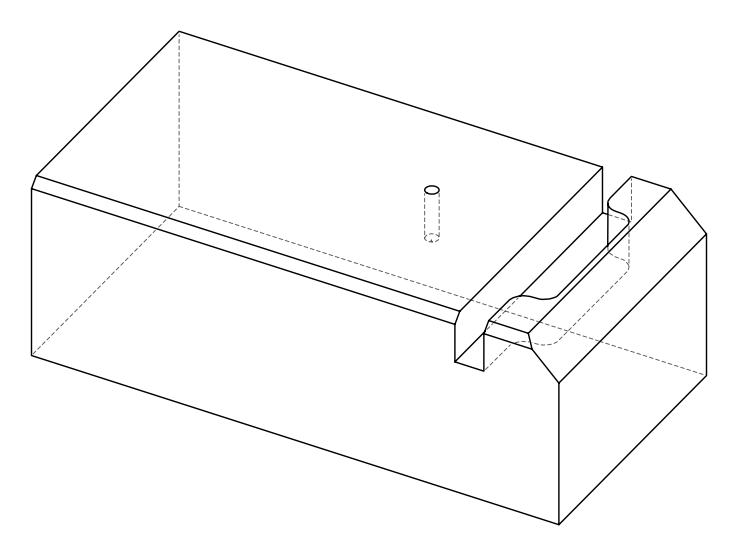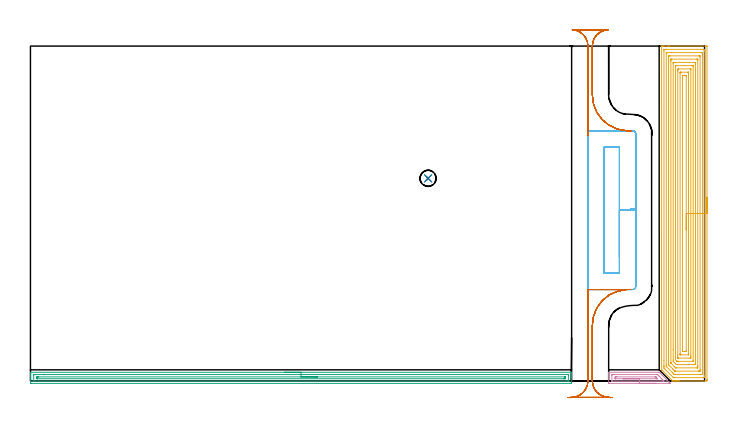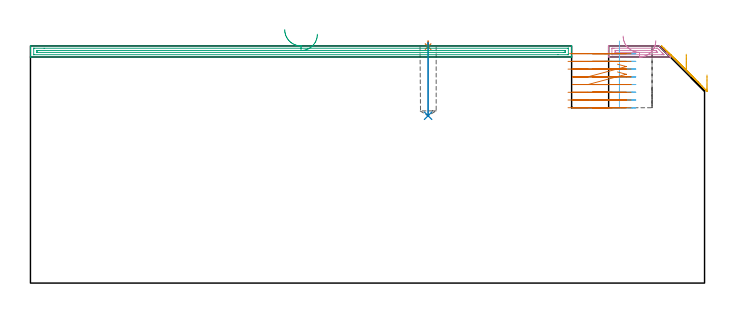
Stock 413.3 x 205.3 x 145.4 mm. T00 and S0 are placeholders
(PLAN: 7 operations, 3 tool changes, 40.4 min)
(1 SPOT_DRILL | STEP1POCKET | NXT0321_9005460120000 | 0.03 min | 3 mm3)
(2 DRILL_BLIND_HOLE_INTO_CENTER | STEP1POCKET | UGT0301_494 | 0.18 min | 3126 mm3)
(3 AREA_MILL | FG_CHAMFER_SURFACE | UGT0205_001 | 8.14 min | 7761 mm3)
(4 AREA_MILL_1 | FG_CHAMFER_SURFACE_1 | UGT0205_001 | 1.01 min | 1083 mm3)
(5 AREA_MILL_2 | FG_CHAMFER_SURFACE_2 | UGT0205_001 | 16.81 min | 79105 mm3)
(6 MILL_SLOT | SLOT_PARTIAL_RECTANGULAR | UGT0201_094 | Follow Part, ap 5, ae 75% | 8.06 min | 215405 mm3)
(7 MILL_RECTANGULAR_SLOT | SLOT_RECTANGULAR | UGT0201_094 | Follow Part, ap 5, ae 75% | 6.18 min | 79661 mm3)
(TOOL NXT0321_9005460120000 | NC Spot Drill, 142deg, 12mm, Carbide, Uncoated | D12 PA142 FL30 Z2)
(TOOL UGT0301_494 | Carbide Drill 9.9 mm | D9.9 PA118 FL87 Z2)
(TOOL UGT0205_001 | Chamfer Mill 20 x 3 x 45 deg. | D20 FL50 Z2)
(TOOL UGT0201_094 | End mill 20 mm | D20 FL38 Z4)
(OP 1 SPOT_DRILL)
G17 G21 G94 G90
T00 M6
G54
G17 G0 G90 X243.8 Y124.2 S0 M3
G43 Z155.4 H0
G94 G81 G98 Z144.974 F250. R148.4
G80
M5
M2
(OP 2 DRILL_BLIND_HOLE_INTO_CENTER)
G17 G21 G94 G90
T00 M6
G54
G17 G0 G90 X243.8 Y124.2 S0 M3
G43 Z155.4 H0
G94 G81 G98 Z102.6 F250. R147.4
G80
M5
M2
(OP 3 AREA_MILL)
G17 G21 G94 G90
T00 M6
G54
G17 G0 G90 X155.9 Y5.3 S1061 M3
G43 Z155.4 H0
G94 G1 X155.938 Z154.528 F250.
X156.052 Z153.663
X156.241 Z152.812
X156.503 Z151.98
X156.837 Z151.174
X157.24 Z150.4
X157.709 Z149.664
X158.24 Z148.972
X158.829 Z148.329
X159.472 Z147.739
X160.164 Z147.208
X160.9 Z146.74
X161.674 Z146.337
X162.48 Z146.003
X163.312 Z145.741
X164.164 Z145.552
X165.028 Z145.438
X165.9 Z145.4
X331.628
X331.79 Y5.297 Z145.388
X331.798 Y5.169 Z145.262
X331.8 Y5.036 Z145.136
Y4.758 Z144.857
Y4.084 Z144.179
Y2.874 Z142.971
Y2.337 Z142.431
Y-0.889 Z139.207
X331.797 Y-1.158 Z138.939
X331.79 Y-1.493 Z138.604
X331.529 Y-1.498 Z138.601
X331.181 Y-1.5 Z138.6
X0.619
X0.271 Y-1.498 Z138.601
X0.01 Y-1.493 Z138.604
X0. Y-1.158 Z138.939
Y2.337 Z142.431
Y2.874 Z142.971
Y3.21 Z143.306
Y3.747 Z143.843
Y4.084 Z144.179
Y4.758 Z144.857
Y5.036 Z145.136
X0.002 Y5.169 Z145.262
X0.01 Y5.297 Z145.388
X0.172 Y5.3 Z145.4
X165.9
Y3.886 Z143.986
X329.598 Y3.885 Z143.985
X329.746 Y3.883 Z143.983
X329.781 Y3.88 Z143.98
X329.79 Y3.878 Z143.978
X329.794 Y3.868 Z143.968
X329.797 Y3.838 Z143.938
X329.8 Y3.688 Z143.788
Y0.193 Z140.293
X329.798 Y0.061 Z140.161
X329.793 Y-0.045 Z140.055
X329.79 Y-0.074 Z140.026
X329.779 Y-0.079 Z140.021
X329.739 Y-0.081 Z140.019
X329.394 Y-0.085 Z140.015
X323.444 Y-0.086 Z140.014
X2.202 Y-0.085 Z140.015
X2.054 Y-0.083 Z140.017
X2.019 Y-0.08 Z140.02
X2.01 Y-0.078 Z140.022
X2.006 Y-0.068 Z140.032
X2.003 Y-0.038 Z140.062
X2. Y0.112 Z140.212
Y3.607 Z143.707
X2.003 Y3.739 Z143.839
X2.007 Y3.845 Z143.945
X2.01 Y3.874 Z143.974
X2.021 Y3.879 Z143.979
X2.061 Y3.881 Z143.981
X2.406 Y3.885 Z143.985
X8.38 Y3.886 Z143.986
X165.9
Y2.471 Z142.571
X327.47
X327.607 Y2.47 Z142.57
X327.745 Y2.467 Z142.567
X327.781 Y2.465 Z142.565
X327.791 Y2.461 Z142.561
X327.794 Y2.449 Z142.549
X327.798 Y2.4 Z142.5
X327.799 Y2.337 Z142.437
X327.8 Y2.149 Z142.249
X327.793 Y1.463 Z141.563
X327.79 Y1.37 Z141.47
X327.783 Y1.335 Z141.435
X327.741 Y1.333 Z141.433
X327.607 Y1.331 Z141.431
X326.852 Y1.329 Z141.429
X326.714 Y1.328 Z141.428
X4.33 Y1.329 Z141.429
X4.193 Y1.33 Z141.43
X4.055 Y1.333 Z141.433
X4.022 Y1.335 Z141.435
X4.01 Y1.352 Z141.452
X4.005 Y1.401 Z141.501
X4.002 Y1.463 Z141.563
X4.001 Y1.651 Z141.751
X4.007 Y2.337 Z142.437
X4.01 Y2.43 Z142.53
X4.018 Y2.465 Z142.565
X4.059 Y2.467 Z142.567
X4.193 Y2.469 Z142.569
X4.948 Y2.471 Z142.571
X5.086
X165.9
X166.772 Z142.61
X167.637 Z142.723
X168.488 Z142.912
X169.32 Z143.175
X170.126 Z143.508
X170.9 Z143.911
X171.636 Z144.38
X172.328 Z144.911
X172.971 Z145.5
X173.56 Z146.144
X174.092 Z146.836
X174.56 Z147.571
X174.963 Z148.345
X175.297 Z149.151
X175.559 Z149.983
X175.748 Z150.835
X175.862 Z151.7
X175.9 Z152.571
G0 Z155.4
M5
M2
(OP 4 AREA_MILL_1)
G17 G21 G94 G90
T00 M6
G54
G17 G0 G90 X383.4 Y-1.5 S1061 M3
G43 Z155.4 H0
Z148.6
G94 G1 X383.362 Z147.728 F250.
X383.248 Z146.863
X383.059 Z146.012
X382.797 Z145.18
X382.463 Z144.374
X382.06 Z143.6
X381.592 Z142.864
X381.06 Z142.172
X380.471 Z141.529
X379.828 Z140.94
X379.136 Z140.408
X378.4 Z139.94
X377.626 Z139.537
X376.82 Z139.203
X375.988 Z138.941
X375.136 Z138.752
X374.272 Z138.638
X373.4 Z138.6
X355.105
X354.759 Y-1.496 Z138.602
X354.51 Y-1.493 Z138.604
X354.5 Y-1.158 Z138.939
Y1.463 Z141.558
Y2.899 Z142.996
Y4.084 Z144.179
Y5.057 Z145.156
X354.503 Y5.181 Z145.273
X354.51 Y5.298 Z145.388
X354.659 Y5.3 Z145.4
X385.448
X385.495 Y5.295 Z145.391
X385.522 Y5.276 Z145.373
X385.673 Y5.127 Z145.227
X389.776 Y1.026 Z141.122
X389.91 Y0.891 Z140.989
X390.073 Y0.728 Z140.826
X390.213 Y0.59 Z140.685
X390.356 Y0.445 Z140.543
X390.501 Y0.3 Z140.398
X390.65 Y0.153 Z140.248
X391.133 Y-0.333 Z139.767
X391.397 Y-0.597 Z139.502
X391.523 Y-0.721 Z139.375
X391.863 Y-1.063 Z139.037
X392.066 Y-1.266 Z138.834
X392.222 Y-1.421 Z138.677
X392.29 Y-1.491 Z138.607
Y-1.496 Z138.602
Y-1.499 Z138.599
X373.4 Y-1.5 Z138.6
Y-0.086 Z140.014
X356.89 Y-0.085 Z140.015
X356.686 Y-0.084 Z140.016
X356.547 Y-0.081 Z140.019
X356.518 Y-0.079 Z140.021
X356.51 Y-0.065 Z140.035
X356.507 Y-0.039 Z140.061
X356.501 Y0.097 Z140.197
Y3.592 Z143.692
X356.503 Y3.719 Z143.819
X356.508 Y3.821 Z143.921
X356.512 Y3.879 Z143.979
X356.546 Y3.88 Z143.98
X356.89 Y3.884 Z143.984
X357.093 Y3.885 Z143.985
X357.782 Y3.886 Z143.986
X383.866 Y3.885 Z143.985
X384.21 Y3.882 Z143.982
X384.382 Y3.879 Z143.979
X384.465 Y3.874 Z143.974
X384.555 Y3.789 Z143.889
X385.139 Y3.21 Z143.31
X385.448 Y2.903 Z143.003
X387.233 Y1.118 Z141.218
X387.76 Y0.59 Z140.69
X388.125 Y0.222 Z140.322
X388.374 Y-0.036 Z140.064
X388.404 Y-0.079 Z140.021
X388.321 Y-0.081 Z140.019
X388.125 Y-0.084 Z140.016
X387.922 Y-0.085 Z140.015
X387.233 Y-0.086 Z140.014
X373.4
Y1.328 Z141.428
X358.812 Y1.329 Z141.429
X358.675 Y1.33 Z141.43
X358.538 Y1.334 Z141.434
X358.51 Y1.337 Z141.437
X358.506 Y1.361 Z141.461
X358.502 Y1.406 Z141.506
X358.5 Y1.463 Z141.563
Y1.634 Z141.734
X358.503 Y2.337 Z142.437
X358.506 Y2.422 Z142.522
X358.51 Y2.46 Z142.56
X358.544 Y2.465 Z142.565
X358.675 Y2.468 Z142.568
X359.43 Y2.471 Z142.571
X359.567
X382.908
X383.183 Y2.47 Z142.57
X383.366 Y2.467 Z142.567
X383.426 Y2.464 Z142.564
X383.438 Y2.456 Z142.556
X383.465 Y2.433 Z142.533
X383.564 Y2.337 Z142.437
X383.663 Y2.238 Z142.338
X384.436 Y1.463 Z141.563
X384.555 Y1.342 Z141.442
X384.556 Y1.332 Z141.432
X384.555 Y1.331 Z141.431
X383.8 Y1.329 Z141.429
X383.663 Y1.328 Z141.428
X373.4
X372.528 Z141.466
X371.664 Z141.58
X370.812 Z141.769
X369.98 Z142.032
X369.174 Z142.365
X368.4 Z142.768
X367.664 Z143.237
X366.972 Z143.768
X366.329 Z144.357
X365.74 Z145.001
X365.208 Z145.693
X364.74 Z146.428
X364.337 Z147.202
X364.003 Z148.008
X363.741 Z148.84
X363.552 Z149.692
X363.438 Z150.557
X363.4 Z151.428
G0 Z155.4
M5
M2
(OP 5 AREA_MILL_2)
G17 G21 G94 G90
T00 M6
G54
G17 G0 G90 X414.8 Y112.65 S1061 M3
G43 Z155.4 H0
Z127.6
G94 G1 Y112.612 Z126.728 F250.
Y112.498 Z125.864
Y112.309 Z125.012
Y112.047 Z124.18
Y111.713 Z123.374
Y111.31 Z122.6
Y110.842 Z121.864
Y110.31 Z121.172
Y109.721 Z120.529
Y109.078 Z119.94
Y108.386 Z119.408
Y107.65 Z118.94
Y106.876 Z118.537
Y106.07 Z118.203
Y105.238 Z117.941
Y104.386 Z117.752
Y103.522 Z117.638
Y102.65 Z117.6
Y0.919
X414.799 Y0.59 Z117.601
X414.793 Y0.034 Z117.604
X414.791 Y0.007 Z117.606
X414.239 Y0. Z118.158
X397.931 Z134.463
X397.343 Z135.051
X396.742 Z135.656
X396.454 Z135.943
X395.852 Z136.544
X395.564 Z136.831
X394.988 Z137.411
X394.361 Z138.038
X393.798 Y0.01 Z138.6
X393.786 Y0.019 Z138.613
X393.655 Y0.144 Z138.743
X387.035 Y6.764 Z145.363
X387.007 Y6.794 Z145.39
X387.005 Y6.804 Z145.393
X387. Y6.83 Z145.4
Y205.156
X387.003 Y205.29 Z145.388
X387.036 Y205.293 Z145.356
X387.363 Y205.3 Z145.036
X387.874 Z144.525
X388.45 Z143.945
X390.517 Z141.881
X391.118 Z141.277
X391.707 Z140.689
X414.239 Z118.158
X414.542 Y205.298 Z117.855
X414.792 Y205.29 Z117.605
X414.799 Y205.04 Z117.599
X414.8 Y102.65 Z117.6
X413.386 Z119.014
Y3.264
X413.383 Y2.373 Z119.017
X413.382 Y2.34 Z119.018
X413.35 Y2.01 Z119.05
X412.83 Y2.002 Z119.57
X412.461 Y2.001 Z119.939
X411.943 Y2. Z120.457
X395.047 Z137.353
X394.675 Y2.003 Z137.725
X394.303 Y2.008 Z138.097
X394.256 Y2.01 Z138.144
X394.229 Y2.031 Z138.171
X394.178 Y2.076 Z138.222
X394.077 Y2.174 Z138.323
X389.339 Y6.91 Z143.061
X388.535 Y7.721 Z143.865
X388.45 Y7.812 Z143.95
X388.416 Y8.612 Z143.984
X388.415 Y8.647 Z143.985
X388.414 Y9.504 Z143.986
Y12.512
Y202.036
X388.417 Y202.927 Z143.983
X388.418 Y202.96 Z143.982
X388.45 Y203.29 Z143.95
X388.97 Y203.298 Z143.43
X389.339 Y203.299 Z143.061
X389.857 Y203.3 Z142.543
X412.461 Y203.299 Z119.939
X412.981 Y203.297 Z119.419
X413.35 Y203.29 Z119.05
X413.382 Y202.927 Z119.018
X413.384 Y202.893 Z119.016
X413.386 Y202.036 Z119.014
Y102.65
X411.972 Z120.428
X411.971 Y4.646 Z120.429
X411.969 Y4.155 Z120.431
X411.967 Y4.056 Z120.433
X411.965 Y4.015 Z120.435
X411.881 Y4.009 Z120.519
X411.725 Y4.002 Z120.675
X411.571 Y4.001 Z120.829
X410.837 Y4. Z121.563
X395.564 Z136.836
X394.829 Y4.001 Z137.571
X394.753 Y4.006 Z137.647
X394.716 Y4.01 Z137.684
X394.675 Y4.035 Z137.725
X394.547 Y4.155 Z137.853
X393.786 Y4.913 Z138.614
X393.652 Y5.047 Z138.748
X390.088 Y8.612 Z142.312
X389.947 Y8.759 Z142.453
X389.854 Y8.857 Z142.546
X389.835 Y8.892 Z142.565
X389.833 Y8.914 Z142.567
X389.83 Y9.012 Z142.57
X389.829 Y9.504 Z142.571
X389.828 Y9.905 Z142.572
X389.829 Y200.654 Z142.571
X389.831 Y201.145 Z142.569
X389.833 Y201.244 Z142.567
X389.835 Y201.285 Z142.565
X389.919 Y201.291 Z142.481
X390.075 Y201.298 Z142.325
X393.428 Y201.3 Z138.972
X411.417 Y201.299 Z120.983
X411.571 Y201.296 Z120.829
X411.726 Y201.29 Z120.674
X411.965 Y201.269 Z120.435
X411.967 Y201.145 Z120.433
X411.97 Y200.745 Z120.43
X411.971 Y200.253 Z120.429
X411.972 Y199.852 Z120.428
Y102.65
X410.557 Z121.843
Y6.83
X410.552 Y6.068 Z121.848
X410.551 Y6.02 Z121.849
X410.516 Y6.01 Z121.884
X410.413 Y6.006 Z121.987
X410.206 Y6.002 Z122.194
X409.793 Y6. Z122.607
X409.731 Z122.669
X395.502 Z136.898
X395.296 Y6.006 Z137.104
X395.193 Y6.01 Z137.207
X395.133 Y6.027 Z137.267
X395.032 Y6.125 Z137.368
X394.675 Y6.476 Z137.725
X394.319 Y6.83 Z138.081
X393.786 Y7.363 Z138.614
X391.647 Y9.504 Z140.753
X391.285 Y9.875 Z141.115
X391.249 Y9.916 Z141.151
X391.247 Y9.936 Z141.153
X391.245 Y9.983 Z141.155
X391.243 Y10.078 Z141.157
Y10.27
Y198.47
X391.248 Y199.232 Z141.152
X391.249 Y199.28 Z141.151
X391.284 Y199.29 Z141.116
X391.387 Y199.294 Z141.013
X391.593 Y199.297 Z140.807
X392.007 Y199.3 Z140.393
X392.069 Z140.331
X409.854 Z122.546
X410.233 Y199.298 Z122.167
X410.422 Y199.295 Z121.978
X410.516 Y199.29 Z121.884
X410.551 Y199.285 Z121.849
X410.557 Y198.47 Z121.843
Y102.65
X409.143 Z123.257
Y9.263
X409.142 Y8.612 Z123.258
X409.14 Y8.375 Z123.26
X409.136 Y8.132 Z123.264
X409.126 Y8.01 Z123.274
X409.056 Y8.007 Z123.344
X408.903 Y8.003 Z123.497
X408.625 Y8. Z123.775
X395.87 Y8.001 Z136.53
X395.717 Y8.003 Z136.683
X395.641 Y8.006 Z136.759
X395.605 Y8.01 Z136.795
X395.564 Y8.045 Z136.836
X394.987 Y8.612 Z137.413
X392.897 Y10.702 Z139.503
X392.752 Y10.85 Z139.648
X392.681 Y10.926 Z139.719
X392.666 Y10.944 Z139.734
X392.663 Y10.978 Z139.737
X392.66 Y11.046 Z139.74
X392.658 Y11.286 Z139.742
X392.657 Y196.037 Z139.743
X392.658 Y196.688 Z139.742
X392.66 Y196.925 Z139.74
X392.664 Y197.168 Z139.736
X392.674 Y197.29 Z139.726
X392.744 Y197.293 Z139.656
X392.897 Y197.297 Z139.503
X393.175 Y197.3 Z139.225
X408.293 Z124.107
X408.903 Y197.296 Z123.497
X409.107 Y197.292 Z123.293
X409.135 Y197.29 Z123.265
X409.138 Y197.216 Z123.262
X409.141 Y197.088 Z123.259
X409.143 Y196.928 Z123.257
Y196.688
Y102.65
X407.729 Z124.671
X407.728 Y10.681 Z124.672
X407.727 Y10.395 Z124.673
X407.724 Y10.093 Z124.676
X407.722 Y10.025 Z124.678
X407.65 Y10.01 Z124.75
X407.515 Y10.004 Z124.885
X407.125 Y10.001 Z125.275
X406.63 Y10. Z125.77
X396.847 Y10.001 Z135.553
X396.454 Y10.005 Z135.946
X396.062 Y10.01 Z136.338
X395.655 Y10.395 Z136.745
X394.675 Y11.373 Z137.725
X394.276 Y11.78 Z138.124
X394.079 Y11.981 Z138.321
X394.076 Y12.178 Z138.324
X394.072 Y12.782 Z138.328
X394.071 Y19.31 Z138.329
Y194.619
X394.073 Y194.905 Z138.327
X394.076 Y195.207 Z138.324
X394.078 Y195.275 Z138.322
X394.15 Y195.29 Z138.25
X394.285 Y195.296 Z138.115
X394.675 Y195.299 Z137.725
X395.17 Y195.3 Z137.23
X407.125 Z125.275
X407.622 Y195.298 Z124.778
X407.707 Y195.291 Z124.693
X407.722 Y195.289 Z124.678
X407.724 Y195.261 Z124.676
X407.727 Y195.193 Z124.673
X407.728 Y194.905 Z124.672
X407.729 Y194.3 Z124.671
Y102.65
X406.315 Z126.085
X406.314 Y12.178 Z126.086
X406.313 Y12.1 Z126.087
X406.309 Y12.021 Z126.091
X406.307 Y12.009 Z126.093
X406.301 Y12.006 Z126.099
X406.28 Y12.002 Z126.12
X406.236 Y12.001 Z126.164
X397.343 Y12. Z135.057
X396.629 Y12.002 Z135.771
X396.542 Y12.006 Z135.858
X396.5 Y12.01 Z135.9
X396.454 Y12.051 Z135.946
X396.322 Y12.178 Z136.078
X395.564 Y12.941 Z136.836
X395.503 Y13.007 Z136.897
X395.492 Y13.069 Z136.908
X395.49 Y13.144 Z136.91
X395.485 Y13.96 Z136.915
Y14.04
X395.486 Y193.122 Z136.914
X395.487 Y193.2 Z136.913
X395.491 Y193.279 Z136.909
X395.493 Y193.291 Z136.907
X395.499 Y193.294 Z136.901
X395.52 Y193.298 Z136.88
X395.564 Y193.299 Z136.836
X396.276 Y193.3 Z136.124
X406.059 Y193.299 Z126.341
X406.236 Y193.295 Z126.164
X406.294 Y193.291 Z126.106
X406.308 Y193.288 Z126.092
X406.311 Y193.254 Z126.089
X406.313 Y193.202 Z126.087
X406.314 Y193.122 Z126.086
X406.315 Y193.043 Z126.085
Y102.65
X404.9 Z127.5
Y15.299
X404.898 Y14.852 Z127.502
X404.894 Y14.414 Z127.506
X404.875 Y14.01 Z127.525
X404.457 Y14.001 Z127.943
X404.417 Y14. Z127.983
X397.303 Y14.001 Z135.097
X396.941 Y14.018 Z135.459
X396.906 Y14.053 Z135.494
X396.902 Y14.088 Z135.498
X396.9 Y14.127 Z135.5
X396.899 Y15.743 Z135.501
X396.9 Y190.001 Z135.5
X396.902 Y190.448 Z135.498
X396.906 Y190.886 Z135.494
X396.925 Y191.29 Z135.475
X397.343 Y191.299 Z135.057
X397.383 Y191.3 Z135.017
X404.497 Z127.903
X404.867 Y191.29 Z127.533
X404.894 Y191.279 Z127.506
X404.898 Y191.252 Z127.502
X404.9 Y191.212 Z127.5
Y102.65
X403.486 Z128.914
Y16.634
X403.484 Y16.23 Z128.916
X403.481 Y16.028 Z128.919
X403.48 Y16.011 Z128.92
X403.457 Y16.007 Z128.943
X403.402 Y16.003 Z128.998
X403.311 Y16. Z129.089
X398.865 Z133.535
X398.404 Y16.003 Z133.996
X398.356 Y16.005 Z134.044
X398.326 Y16.009 Z134.074
X398.321 Y16.038 Z134.079
X398.317 Y16.209 Z134.083
X398.314 Y16.552 Z134.086
Y16.634
Y188.666
X398.316 Y189.07 Z134.084
X398.319 Y189.272 Z134.081
X398.32 Y189.289 Z134.08
X398.343 Y189.293 Z134.057
X398.398 Y189.297 Z134.002
X398.489 Y189.3 Z133.911
X399.121 Z133.279
X402.935 Z129.465
X403.396 Y189.297 Z129.004
X403.444 Y189.295 Z128.956
X403.474 Y189.291 Z128.926
X403.479 Y189.262 Z128.921
X403.483 Y189.091 Z128.917
X403.486 Y188.747 Z128.914
Y188.666
Y102.65
X402.072 Z130.328
X402.071 Y18.417 Z130.329
X402.07 Y18.136 Z130.33
X402.067 Y18.04 Z130.333
X402.065 Y18.014 Z130.335
X402.048 Y18.01 Z130.352
X401.997 Y18.006 Z130.403
X401.789 Y18.002 Z130.611
X401.316 Y18. Z131.084
X400.427 Z131.973
X400.011 Y18.001 Z132.389
X399.872 Y18.004 Z132.528
X399.762 Y18.01 Z132.638
X399.735 Y18.012 Z132.665
X399.732 Y18.053 Z132.668
X399.73 Y18.134 Z132.67
X399.728 Y18.417 Z132.672
Y18.701
Y186.883
X399.73 Y187.164 Z132.67
X399.733 Y187.26 Z132.667
X399.735 Y187.287 Z132.665
X399.752 Y187.29 Z132.648
X399.803 Y187.294 Z132.597
X400.011 Y187.298 Z132.389
X400.484 Y187.3 Z131.916
X401.373 Z131.027
X401.789 Y187.299 Z130.611
X401.928 Y187.296 Z130.472
X402.038 Y187.291 Z130.362
X402.065 Y187.288 Z130.335
X402.067 Y187.247 Z130.333
X402.07 Y187.166 Z130.33
X402.072 Y186.883 Z130.328
Y186.599
Y102.65
Y101.778 Z130.366
Y100.914 Z130.48
Y100.062 Z130.669
Y99.23 Z130.931
Y98.424 Z131.265
Y97.65 Z131.668
Y96.914 Z132.136
Y96.222 Z132.668
Y95.579 Z133.257
Y94.99 Z133.9
Y94.458 Z134.592
Y93.99 Z135.328
Y93.587 Z136.102
Y93.253 Z136.908
Y92.991 Z137.74
Y92.802 Z138.591
Y92.688 Z139.456
Y92.65 Z140.328
G0 Z155.4
M5
M2
(OP 6 MILL_SLOT)
G17 G21 G94 G90
T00 M6
G54
G17 G0 G90 X361.1 Y75.823 S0 M3
G43 Z155.4 H0
Z148.4
G94 G1 Y104.7 Z140.662 F250.
Y143.4 F500.
X351.8
Y66.
X361.1
Y104.7
X371.1
Y151.5
G3 X369.2 Y153.4 R1.9
G1 X341.8
Y56.
X369.2
G3 X371.1 Y57.9 R1.9
G1 Y104.7
Y105.7
X368.1 F250.
G0 X361.1 Y75.823 Z143.662
G1 Y104.7 Z135.925
Y143.4 F500.
X351.8
Y66.
X361.1
Y104.7
X371.1
Y151.5
G3 X369.2 Y153.4 R1.9
G1 X341.8
Y56.
X369.2
G3 X371.1 Y57.9 R1.9
G1 Y104.7
Y105.7
X368.1 F250.
G0 X361.1 Y75.823 Z138.925
G1 Y104.7 Z131.187
Y143.4 F500.
X351.8
Y66.
X361.1
Y104.7
X371.1
Y151.5
G3 X369.2 Y153.4 R1.9
G1 X341.8
Y56.
X369.2
G3 X371.1 Y57.9 R1.9
G1 Y104.7
Y105.7
X368.1 F250.
G0 X361.1 Y75.823 Z134.187
G1 Y104.7 Z126.45
Y143.4 F500.
X351.8
Y66.
X361.1
Y104.7
X371.1
Y151.5
G3 X369.2 Y153.4 R1.9
G1 X341.8
Y56.
X369.2
G3 X371.1 Y57.9 R1.9
G1 Y104.7
Y105.7
X368.1 F250.
G0 X361.1 Y75.823 Z129.45
G1 Y104.7 Z121.712
Y143.4 F500.
X351.8
Y66.
X361.1
Y104.7
X371.1
Y151.5
G3 X369.2 Y153.4 R1.9
G1 X341.8
Y56.
X369.2
G3 X371.1 Y57.9 R1.9
G1 Y104.7
Y105.7
X368.1 F250.
G0 X361.1 Y75.823 Z124.712
G1 Y104.7 Z116.975
Y143.4 F500.
X351.8
Y66.
X361.1
Y104.7
X371.1
Y151.5
G3 X369.2 Y153.4 R1.9
G1 X341.8
Y56.
X369.2
G3 X371.1 Y57.9 R1.9
G1 Y104.7
Y105.7
X368.1 F250.
G0 X361.1 Y75.823 Z119.975
G1 Y104.7 Z112.237
Y143.4 F500.
X351.8
Y66.
X361.1
Y104.7
X371.1
Y151.5
G3 X369.2 Y153.4 R1.9
G1 X341.8
Y56.
X369.2
G3 X371.1 Y57.9 R1.9
G1 Y104.7
Y105.7
X368.1 F250.
G0 X361.1 Y75.823 Z115.237
G1 Y104.7 Z107.5
Y143.4 F500.
X351.8
Y66.
X361.1
Y104.7
X371.1
Y151.5
G3 X369.2 Y153.4 R1.9
G1 X341.8
Y56.
X369.2
G3 X371.1 Y57.9 R1.9
G1 Y104.7
Y105.7
X368.1 F250.
G0 Z155.4
M5
M2
(OP 7 MILL_RECTANGULAR_SLOT)
G17 G21 G94 G90
T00 M6
G54
G17 G0 G90 X368.25 Y153.273 S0 M3
G43 Z155.4 H0
Z140.662
G94 G1 X365.254 Y153.43 F250.
G2 X344.5 Y175.3 R21.9 F500.
G1 Y205.3
G2 X354.053 Y215.29 R10.
G1 Y215.3
X332.247
Y215.29
G2 X341.8 Y205.3 R10.
G1 Y153.381
Y150.381 F250.
G0 X368.25 Y153.273 Z135.925
G1 X365.254 Y153.43
G2 X344.5 Y175.3 R21.9 F500.
G1 Y205.3
G2 X354.053 Y215.29 R10.
G1 Y215.3
X332.247
Y215.29
G2 X341.8 Y205.3 R10.
G1 Y153.381
Y150.381 F250.
G0 X368.25 Y153.273 Z131.187
G1 X365.254 Y153.43
G2 X344.5 Y175.3 R21.9 F500.
G1 Y205.3
G2 X354.053 Y215.29 R10.
G1 Y215.3
X332.247
Y215.29
G2 X341.8 Y205.3 R10.
G1 Y153.38
Y150.38 F250.
G0 X368.25 Y153.273 Z126.45
G1 X365.254 Y153.43
G2 X344.5 Y175.3 R21.9 F500.
G1 Y205.3
G2 X354.053 Y215.29 R10.
G1 Y215.3
X332.247
Y215.29
G2 X341.8 Y205.3 R10.
G1 Y153.38
Y150.38 F250.
G0 X368.25 Y153.273 Z121.712
G1 X365.254 Y153.43
G2 X344.5 Y175.3 R21.9 F500.
G1 Y205.3
G2 X354.053 Y215.29 R10.
G1 Y215.3
X332.247
Y215.29
G2 X341.8 Y205.3 R10.
G1 Y153.381
Y150.381 F250.
G0 X368.25 Y153.273 Z116.975
G1 X365.254 Y153.43
G2 X344.5 Y175.3 R21.9 F500.
G1 Y205.3
G2 X354.053 Y215.29 R10.
G1 Y215.3
X332.247
Y215.29
G2 X341.8 Y205.3 R10.
G1 Y153.381
Y150.381 F250.
G0 X368.25 Y153.273 Z112.237
G1 X365.254 Y153.43
G2 X344.5 Y175.3 R21.9 F500.
G1 Y205.3
G2 X354.053 Y215.29 R10.
G1 Y215.3
X332.247
Y215.29
G2 X341.8 Y205.3 R10.
G1 Y153.381
Y150.381 F250.
G0 X368.25 Y153.273 Z107.5
G1 X365.254 Y153.43
G2 X344.5 Y175.3 R21.9 F500.
G1 Y205.3
G2 X354.053 Y215.29 R10.
G1 Y215.3
X332.247
Y215.29
G2 X341.8 Y205.3 R10.
G1 Y153.381
Y150.381 F250.
G0 Z155.4
X355.749 Y-10.365
Z140.662
G1 X352.793 Y-9.853
G2 X344.5 Y0. R10. F500.
G1 Y34.1
G2 X365.254 Y55.97 R21.9
G1 Y56.
X341.8 Y56.009
Y0.
G2 X333.504 Y-9.854 R10.
G1 X330.548 Y-10.365 F250.
G0 X356.717 Y-10.202 Z135.925
G1 X353.726 Y-9.97
G2 X344.5 Y0. R10. F500.
G1 Y34.1
G2 X365.254 Y55.97 R21.9
G1 Y56.
X341.8 Y56.009
Y0.
G2 X332.574 Y-9.97 R10.
G1 X329.583 Y-10.202 F250.
G0 X356.717 Z131.187
G1 X353.726 Y-9.97
G2 X344.5 Y0. R10. F500.
G1 Y34.1
G2 X365.255 Y55.97 R21.9
G1 Y56.
X341.8 Y56.009
Y0.
G2 X332.574 Y-9.97 R10.
G1 X329.583 Y-10.202 F250.
G0 Z155.4
X359.894 Y56.
Z134.187
G1 X365.255 Z132.751
Y55.97 Z132.743
Y56. Z132.735
X341.8 Y56.009 Z126.45
Y0. F500.
G2 X332.574 Y-9.97 R10.
G1 Y-10.
X353.726
Y-9.97
G2 X344.5 Y0. R10.
G1 Y34.1
G2 X365.255 Y55.97 R21.9
G1 X368.251 Y56.127 F250.
G0 X359.892 Y56. Z129.45
G1 X365.254 Z128.013
Y55.97 Z128.005
Y56. Z127.997
X341.8 Y56.009 Z121.712
Y0. F500.
G2 X332.574 Y-9.97 R10.
G1 Y-10.
X353.726
Y-9.97
G2 X344.5 Y0. R10.
G1 Y34.1
G2 X365.254 Y55.97 R21.9
G1 X368.25 Y56.127 F250.
G0 Z155.4
X356.717 Y-10.202
Z116.975
G1 X353.726 Y-9.97
G2 X344.5 Y0. R10. F500.
G1 Y34.1
G2 X365.254 Y55.97 R21.9
G1 Y56.
X341.8 Y56.009
Y0.
G2 X332.574 Y-9.97 R10.
G1 X329.583 Y-10.202 F250.
G0 X356.717 Z112.237
G1 X353.726 Y-9.97
G2 X344.5 Y0. R10. F500.
G1 Y34.1
G2 X365.254 Y55.97 R21.9
G1 Y56.
X341.8 Y56.009
Y0.
G2 X332.574 Y-9.97 R10.
G1 X329.583 Y-10.202 F250.
G0 X356.717 Z107.5
G1 X353.726 Y-9.97
G2 X344.5 Y0. R10. F500.
G1 Y34.1
G2 X365.254 Y55.97 R21.9
G1 Y56.
X341.8 Y56.009
Y0.
G2 X332.574 Y-9.97 R10.
G1 X329.583 Y-10.202 F250.
G0 Z155.4
M5
M2
